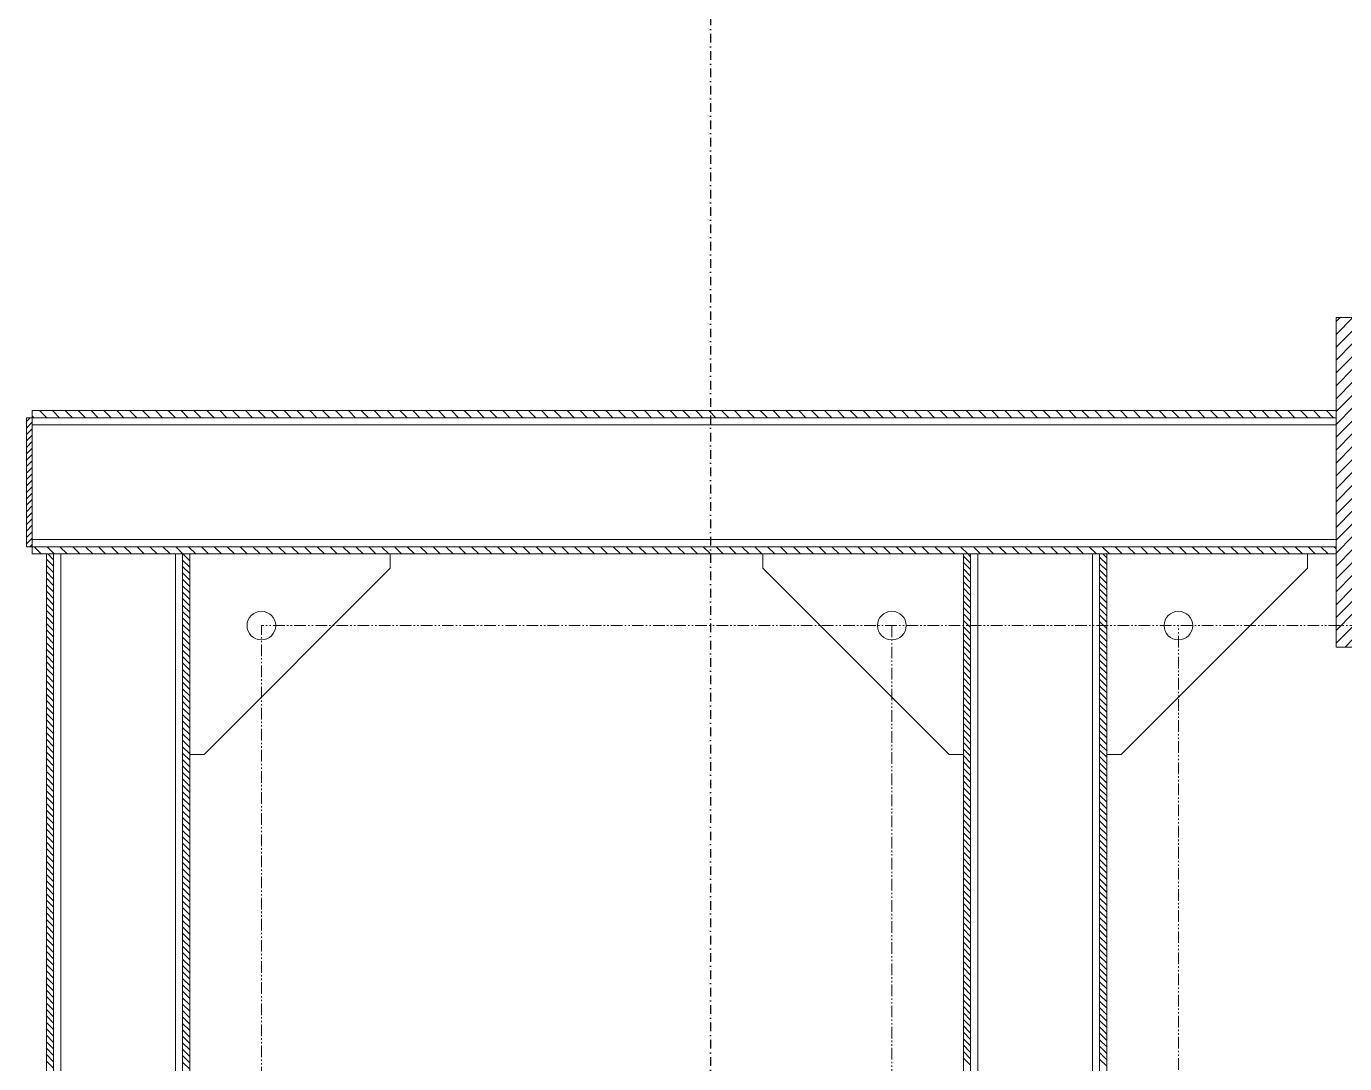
# Model space of a CAD drawing. Header units: millimetres. Extents: x 2179 to 44859, y 3478 to 159868.
# Drawn here: x 21592 to 22512, y 128951 to 129675 of the extents above; entities that cross this region are included whole.
import ezdxf

# ---------------------------------------------------------------- set-up
doc = ezdxf.new("R2010")
doc.units = ezdxf.units.MM
doc.linetypes.add('1_Čerchovaná 6_0mm', pattern=[12, 6, -3, 0, -3])
doc.linetypes.add('IMPORT-PHANTOM2', pattern=[14.732, 8.128, -1.524, 1.016, -1.524, 1.016, -1.524])
for name, color, linetype, lineweight in [('0-1', 7, 'IMPORT-PHANTOM2', 9), ('0-2', 7, 'Continuous', 9), ('2966-1_navrh dispozice stroju-HK_dwg-1', 7, 'Continuous', 9)]:
    doc.layers.add(name, color=color, linetype=linetype, lineweight=lineweight)
doc.layers.add('S-GRID-1', color=9, linetype='1_Čerchovaná 6_0mm', lineweight=25, true_color=0x808080)

# ---------------------------------------------------------------- blocks, each defined once
blk = doc.blocks.new('2966-1_navrh dispozice stroju-HK_dwg__X1369-902944-1NP _ stroje - KOTVÍCÍ BODY')
at = {"layer": '0-2'}
for p, q in [((-6368.3, 6351.33), (-6363.3, 6356.33)), ((-6368.3, 6342.35), (-6363.3, 6347.35)), ((-6368.3, 6333.37), (-6363.3, 6338.37)), ((-6368.3, 6324.39), (-6363.3, 6329.39)), ((-6368.3, 6315.41), (-6363.3, 6320.41)), ((-6368.3, 6306.43), (-6363.3, 6311.43)), ((-6368.3, 6297.45), (-6363.3, 6302.45)), ((-6368.3, 6288.47), (-6363.3, 6293.47)), ((-6368.3, 6279.49), (-6363.3, 6284.49)), ((-6368.3, 6270.51), (-6363.3, 6275.51)), ((-6368.3, 6261.53), (-6363.3, 6266.53)), ((-6368.3, 6252.55), (-6363.3, 6257.55)), ((-6368.3, 6243.57), (-6363.3, 6248.57)), ((-6368.3, 6234.59), (-6363.3, 6239.59)), ((-6368.3, 6225.61), (-6363.3, 6230.61)), ((-6368.3, 6216.63), (-6363.3, 6221.63)), ((-6368.3, 6207.65), (-6363.3, 6212.65)), ((-6368.3, 6198.67), (-6363.3, 6203.67)), ((-6368.3, 6189.69), (-6363.3, 6194.69)), ((-6368.3, 6180.71), (-6363.3, 6185.71)), ((-6368.3, 6171.73), (-6363.3, 6176.73)), ((-6368.3, 6162.75), (-6363.3, 6167.75)), ((-6368.3, 6153.77), (-6363.3, 6158.77)), ((-6368.3, 6144.79), (-6363.3, 6149.79)), ((-6368.3, 6135.81), (-6363.3, 6140.81)), ((-6368.3, 6126.83), (-6363.3, 6131.83)), ((-6368.3, 6117.85), (-6363.3, 6122.85)), ((-6368.3, 6108.87), (-6363.3, 6113.87)), ((-6368.3, 6099.89), (-6363.3, 6104.89)), ((-6368.3, 6090.91), (-6363.3, 6095.91)), ((-6368.3, 6081.93), (-6363.3, 6086.93)), ((-6368.3, 6072.95), (-6363.3, 6077.95)), ((-6368.3, 6063.97), (-6363.3, 6068.97)), ((-6368.3, 6054.99), (-6363.3, 6059.99)), ((-6368.3, 6046.01), (-6363.3, 6051.01)), ((-6368.3, 6037.02), (-6363.3, 6042.02)), ((-6368.3, 6028.04), (-6363.3, 6033.04)), ((-6368.3, 6019.06), (-6363.3, 6024.06)), ((-6368.3, 6010.08), (-6363.3, 6015.08)), ((-6368.3, 6001.1), (-6363.3, 6006.1)), ((-6368.3, 5992.12), (-6363.3, 5997.12)), ((-6368.3, 5983.14), (-6363.3, 5988.14)), ((-6368.3, 5974.16), (-6363.3, 5979.16)), ((-6368.3, 5965.18), (-6363.3, 5970.18)), ((-6368.3, 5956.2), (-6363.3, 5961.2)), ((-6368.3, 5947.22), (-6363.3, 5952.22)), ((-6368.3, 5938.24), (-6363.3, 5943.24)), ((-6368.3, 5929.26), (-6363.3, 5934.26)), ((-6368.3, 5920.28), (-6363.3, 5925.28)), ((-6368.3, 5911.3), (-6363.3, 5916.3)), ((-6368.3, 5902.32), (-6363.3, 5907.32)), ((-6368.3, 5893.34), (-6363.3, 5898.34)), ((-6368.3, 5884.36), (-6363.3, 5889.36)), ((-6368.3, 5875.38), (-6363.3, 5880.38)), ((-6368.3, 5866.4), (-6363.3, 5871.4)), ((-6368.3, 5857.42), (-6363.3, 5862.42)), ((-6368.3, 5848.44), (-6363.3, 5853.44)), ((-6368.3, 5839.46), (-6363.3, 5844.46)), ((-6368.3, 5830.48), (-6363.3, 5835.48)), ((-6368.3, 5821.5), (-6363.3, 5826.5)), ((-6368.3, 5812.52), (-6363.3, 5817.52)), ((-6368.3, 5803.54), (-6363.3, 5808.54)), ((-6368.3, 5794.56), (-6363.3, 5799.56)), ((-6368.3, 5785.58), (-6363.3, 5790.58)), ((-6368.3, 5776.6), (-6363.3, 5781.6)), ((-6368.3, 5767.62), (-6363.3, 5772.62)), ((-6368.3, 5758.64), (-6363.3, 5763.64)), ((-6368.3, 5749.66), (-6363.3, 5754.66)), ((-6368.3, 5740.68), (-6363.3, 5745.68)), ((-6368.3, 5731.7), (-6363.3, 5736.7)), ((-6368.3, 5722.72), (-6363.3, 5727.72)), ((-6368.3, 5713.74), (-6363.3, 5718.74)), ((-6368.3, 5704.76), (-6363.3, 5709.76)), ((-6368.3, 5695.78), (-6363.3, 5700.78)), ((-6368.3, 5686.79), (-6363.3, 5691.79)), ((-6368.3, 5677.81), (-6363.3, 5682.81)), ((-6368.3, 5668.83), (-6363.3, 5673.83)), ((-6368.3, 5659.85), (-6363.3, 5664.85)), ((-6368.3, 5650.87), (-6363.3, 5655.87)), ((-6368.3, 5641.89), (-6363.3, 5646.89)), ((-6368.3, 5632.91), (-6363.3, 5637.91)), ((-6368.3, 5623.93), (-6363.3, 5628.93)), ((-6368.3, 5614.95), (-6363.3, 5619.95)), ((-6368.3, 5605.97), (-6363.3, 5610.97)), ((-6368.3, 5596.99), (-6363.3, 5601.99)), ((-6368.3, 5588.01), (-6363.3, 5593.01)), ((-6368.3, 5579.03), (-6363.3, 5584.03)), ((-6368.3, 5570.05), (-6363.3, 5575.05)), ((-6368.3, 5561.07), (-6363.3, 5566.07)), ((-6368.3, 5552.09), (-6363.3, 5557.09)), ((-6368.3, 5543.11), (-6363.3, 5548.11)), ((-6368.3, 5534.13), (-6363.3, 5539.13)), ((-6368.3, 5525.15), (-6363.3, 5530.15)), ((-6368.3, 5516.17), (-6363.3, 5521.17)), ((-6368.3, 5507.19), (-6363.3, 5512.19)), ((-6368.3, 5498.21), (-6363.3, 5503.21)), ((-6368.3, 5489.23), (-6363.3, 5494.23)), ((-6368.3, 5480.25), (-6363.3, 5485.25)), ((-6368.3, 5471.27), (-6363.3, 5476.27)), ((-6368.3, 5462.29), (-6363.3, 5467.29)), ((-6368.3, 5453.31), (-6363.3, 5458.31)), ((-6364.55, 5448.09), (-6363.3, 5449.33))]:
    blk.add_line(p, q, dxfattribs=at)
blk = doc.blocks.new('2966-1_navrh dispozice stroju-HK_dwg__X1370-902945-1NP _ stroje - KOTVÍCÍ BODY')
at = {"layer": '0-2'}
for p, q in [((-6273.3, 6356.53), (-6271.75, 6358.09)), ((-6273.3, 6347.55), (-6268.3, 6352.55)), ((-6273.3, 6338.57), (-6268.3, 6343.57)), ((-6273.3, 6329.59), (-6268.3, 6334.59)), ((-6273.3, 6320.61), (-6268.3, 6325.61)), ((-6273.3, 6311.63), (-6268.3, 6316.63)), ((-6273.3, 6302.65), (-6268.3, 6307.65)), ((-6273.3, 6293.67), (-6268.3, 6298.67)), ((-6273.3, 6284.69), (-6268.3, 6289.69)), ((-6273.3, 6275.71), (-6268.3, 6280.71)), ((-6273.3, 6266.73), (-6268.3, 6271.73)), ((-6273.3, 6257.75), (-6268.3, 6262.75)), ((-6273.3, 6248.77), (-6268.3, 6253.77)), ((-6273.3, 6239.79), (-6268.3, 6244.79)), ((-6273.3, 6230.81), (-6268.3, 6235.81)), ((-6273.3, 6221.83), (-6268.3, 6226.83)), ((-6273.3, 6212.85), (-6268.3, 6217.85)), ((-6273.3, 6203.87), (-6268.3, 6208.87)), ((-6273.3, 6194.89), (-6268.3, 6199.89)), ((-6273.3, 6185.91), (-6268.3, 6190.91)), ((-6273.3, 6176.93), (-6268.3, 6181.93)), ((-6273.3, 6167.95), (-6268.3, 6172.95)), ((-6273.3, 6158.97), (-6268.3, 6163.97)), ((-6273.3, 6149.99), (-6268.3, 6154.99)), ((-6273.3, 6141.01), (-6268.3, 6146.01)), ((-6273.3, 6132.02), (-6268.3, 6137.02)), ((-6273.3, 6123.04), (-6268.3, 6128.04)), ((-6273.3, 6114.06), (-6268.3, 6119.06)), ((-6273.3, 6105.08), (-6268.3, 6110.08)), ((-6273.3, 6096.1), (-6268.3, 6101.1)), ((-6273.3, 6087.12), (-6268.3, 6092.12)), ((-6273.3, 6078.14), (-6268.3, 6083.14)), ((-6273.3, 6069.16), (-6268.3, 6074.16)), ((-6273.3, 6060.18), (-6268.3, 6065.18)), ((-6273.3, 6051.2), (-6268.3, 6056.2)), ((-6273.3, 6042.22), (-6268.3, 6047.22)), ((-6273.3, 6033.24), (-6268.3, 6038.24)), ((-6273.3, 6024.26), (-6268.3, 6029.26)), ((-6273.3, 6015.28), (-6268.3, 6020.28)), ((-6273.3, 6006.3), (-6268.3, 6011.3)), ((-6273.3, 5997.32), (-6268.3, 6002.32)), ((-6273.3, 5988.34), (-6268.3, 5993.34)), ((-6273.3, 5979.36), (-6268.3, 5984.36)), ((-6273.3, 5970.38), (-6268.3, 5975.38)), ((-6273.3, 5961.4), (-6268.3, 5966.4)), ((-6273.3, 5952.42), (-6268.3, 5957.42)), ((-6273.3, 5943.44), (-6268.3, 5948.44)), ((-6273.3, 5934.46), (-6268.3, 5939.46)), ((-6273.3, 5925.48), (-6268.3, 5930.48)), ((-6273.3, 5916.5), (-6268.3, 5921.5)), ((-6273.3, 5907.52), (-6268.3, 5912.52)), ((-6273.3, 5898.54), (-6268.3, 5903.54)), ((-6273.3, 5889.56), (-6268.3, 5894.56)), ((-6273.3, 5880.58), (-6268.3, 5885.58)), ((-6273.3, 5871.6), (-6268.3, 5876.6)), ((-6273.3, 5862.62), (-6268.3, 5867.62)), ((-6273.3, 5853.64), (-6268.3, 5858.64)), ((-6273.3, 5844.66), (-6268.3, 5849.66)), ((-6273.3, 5835.68), (-6268.3, 5840.68)), ((-6273.3, 5826.7), (-6268.3, 5831.7)), ((-6273.3, 5817.72), (-6268.3, 5822.72)), ((-6273.3, 5808.74), (-6268.3, 5813.74)), ((-6273.3, 5799.76), (-6268.3, 5804.76)), ((-6273.3, 5790.78), (-6268.3, 5795.78)), ((-6273.3, 5781.79), (-6268.3, 5786.79)), ((-6273.3, 5772.81), (-6268.3, 5777.81)), ((-6273.3, 5763.83), (-6268.3, 5768.83)), ((-6273.3, 5754.85), (-6268.3, 5759.85)), ((-6273.3, 5745.87), (-6268.3, 5750.87)), ((-6273.3, 5736.89), (-6268.3, 5741.89)), ((-6273.3, 5727.91), (-6268.3, 5732.91)), ((-6273.3, 5718.93), (-6268.3, 5723.93)), ((-6273.3, 5709.95), (-6268.3, 5714.95)), ((-6273.3, 5700.97), (-6268.3, 5705.97)), ((-6273.3, 5691.99), (-6268.3, 5696.99)), ((-6273.3, 5683.01), (-6268.3, 5688.01)), ((-6273.3, 5674.03), (-6268.3, 5679.03)), ((-6273.3, 5665.05), (-6268.3, 5670.05)), ((-6273.3, 5656.07), (-6268.3, 5661.07)), ((-6273.3, 5647.09), (-6268.3, 5652.09)), ((-6273.3, 5638.11), (-6268.3, 5643.11)), ((-6273.3, 5629.13), (-6268.3, 5634.13)), ((-6273.3, 5620.15), (-6268.3, 5625.15)), ((-6273.3, 5611.17), (-6268.3, 5616.17)), ((-6273.3, 5602.19), (-6268.3, 5607.19)), ((-6273.3, 5593.21), (-6268.3, 5598.21)), ((-6273.3, 5584.23), (-6268.3, 5589.23)), ((-6273.3, 5575.25), (-6268.3, 5580.25)), ((-6273.3, 5566.27), (-6268.3, 5571.27)), ((-6273.3, 5557.29), (-6268.3, 5562.29)), ((-6273.3, 5548.31), (-6268.3, 5553.31)), ((-6273.3, 5539.33), (-6268.3, 5544.33)), ((-6273.3, 5530.35), (-6268.3, 5535.35)), ((-6273.3, 5521.37), (-6268.3, 5526.37)), ((-6273.3, 5512.39), (-6268.3, 5517.39)), ((-6273.3, 5503.41), (-6268.3, 5508.41)), ((-6273.3, 5494.43), (-6268.3, 5499.43)), ((-6273.3, 5485.45), (-6268.3, 5490.45)), ((-6273.3, 5476.47), (-6268.3, 5481.47)), ((-6273.3, 5467.49), (-6268.3, 5472.49)), ((-6273.3, 5458.51), (-6268.3, 5463.51)), ((-6273.3, 5449.53), (-6268.3, 5454.53))]:
    blk.add_line(p, q, dxfattribs=at)
blk = doc.blocks.new('2966-1_navrh dispozice stroju-HK_dwg__X1373-902948-1NP _ stroje - KOTVÍCÍ BODY')
at = {"layer": '0-2'}
for p, q in [((-6268.3, 5459.02), (-6264.23, 5463.09)), ((-6264.74, 5458.09), (-6259.74, 5463.09)), ((-6260.25, 5458.09), (-6255.25, 5463.09)), ((-6255.76, 5458.09), (-6250.76, 5463.09)), ((-6251.27, 5458.09), (-6246.27, 5463.09)), ((-6246.78, 5458.09), (-6241.78, 5463.09)), ((-6242.29, 5458.09), (-6237.29, 5463.09)), ((-6237.8, 5458.09), (-6232.8, 5463.09)), ((-6233.31, 5458.09), (-6228.31, 5463.09)), ((-6228.82, 5458.09), (-6223.82, 5463.09)), ((-6224.33, 5458.09), (-6219.33, 5463.09)), ((-6219.84, 5458.09), (-6214.84, 5463.09)), ((-6215.35, 5458.09), (-6210.35, 5463.09)), ((-6210.86, 5458.09), (-6205.86, 5463.09)), ((-6206.37, 5458.09), (-6201.37, 5463.09)), ((-6201.88, 5458.09), (-6196.88, 5463.09)), ((-6197.39, 5458.09), (-6192.39, 5463.09)), ((-6192.9, 5458.09), (-6187.9, 5463.09)), ((-6188.41, 5458.09), (-6183.41, 5463.09)), ((-6183.92, 5458.09), (-6178.92, 5463.09)), ((-6179.43, 5458.09), (-6174.43, 5463.09)), ((-6174.94, 5458.09), (-6169.94, 5463.09)), ((-6170.45, 5458.09), (-6165.45, 5463.09)), ((-6165.96, 5458.09), (-6160.96, 5463.09)), ((-6161.47, 5458.09), (-6156.47, 5463.09)), ((-6156.98, 5458.09), (-6151.98, 5463.09)), ((-6152.49, 5458.09), (-6147.49, 5463.09)), ((-6148, 5458.09), (-6143, 5463.09)), ((-6143.51, 5458.09), (-6138.51, 5463.09)), ((-6139.02, 5458.09), (-6134.02, 5463.09)), ((-6134.53, 5458.09), (-6129.53, 5463.09)), ((-6130.04, 5458.09), (-6125.04, 5463.09)), ((-6125.55, 5458.09), (-6120.55, 5463.09)), ((-6121.06, 5458.09), (-6116.06, 5463.09)), ((-6116.57, 5458.09), (-6111.57, 5463.09)), ((-6112.08, 5458.09), (-6107.08, 5463.09)), ((-6107.59, 5458.09), (-6102.59, 5463.09)), ((-6103.1, 5458.09), (-6098.1, 5463.09)), ((-6098.61, 5458.09), (-6093.61, 5463.09)), ((-6094.12, 5458.09), (-6089.12, 5463.09)), ((-6089.63, 5458.09), (-6084.63, 5463.09)), ((-6085.14, 5458.09), (-6080.14, 5463.09)), ((-6080.65, 5458.09), (-6075.65, 5463.09)), ((-6076.16, 5458.09), (-6071.16, 5463.09)), ((-6071.67, 5458.09), (-6066.67, 5463.09)), ((-6067.18, 5458.09), (-6062.18, 5463.09)), ((-6062.69, 5458.09), (-6057.69, 5463.09)), ((-6058.2, 5458.09), (-6053.2, 5463.09)), ((-6053.71, 5458.09), (-6048.71, 5463.09)), ((-6049.22, 5458.09), (-6044.22, 5463.09)), ((-6044.73, 5458.09), (-6039.73, 5463.09)), ((-6040.24, 5458.09), (-6035.24, 5463.09)), ((-6035.75, 5458.09), (-6030.75, 5463.09)), ((-6031.26, 5458.09), (-6026.26, 5463.09)), ((-6026.77, 5458.09), (-6021.77, 5463.09)), ((-6022.28, 5458.09), (-6017.28, 5463.09)), ((-6017.79, 5458.09), (-6012.79, 5463.09)), ((-6013.3, 5458.09), (-6008.3, 5463.09)), ((-6008.81, 5458.09), (-6003.81, 5463.09)), ((-6004.32, 5458.09), (-5999.32, 5463.09)), ((-5999.83, 5458.09), (-5994.83, 5463.09)), ((-5995.34, 5458.09), (-5990.34, 5463.09)), ((-5990.85, 5458.09), (-5985.85, 5463.09)), ((-5986.36, 5458.09), (-5981.36, 5463.09)), ((-5981.87, 5458.09), (-5976.87, 5463.09)), ((-5977.38, 5458.09), (-5972.38, 5463.09)), ((-5972.89, 5458.09), (-5967.89, 5463.09)), ((-5968.4, 5458.09), (-5963.4, 5463.09)), ((-5963.91, 5458.09), (-5958.91, 5463.09)), ((-5959.42, 5458.09), (-5954.42, 5463.09)), ((-5954.93, 5458.09), (-5949.93, 5463.09)), ((-5950.43, 5458.09), (-5945.43, 5463.09)), ((-5945.94, 5458.09), (-5940.94, 5463.09)), ((-5941.45, 5458.09), (-5936.45, 5463.09)), ((-5936.96, 5458.09), (-5931.96, 5463.09)), ((-5932.47, 5458.09), (-5927.47, 5463.09)), ((-5927.98, 5458.09), (-5922.98, 5463.09)), ((-5923.49, 5458.09), (-5918.49, 5463.09)), ((-5919, 5458.09), (-5914, 5463.09)), ((-5914.51, 5458.09), (-5909.51, 5463.09))]:
    blk.add_line(p, q, dxfattribs=at)
blk = doc.blocks.new('2966-1_navrh dispozice stroju-HK_dwg__X1374-902949-1NP _ stroje - KOTVÍCÍ BODY')
at = {"layer": '0-2'}
for p, q in [((-6268.3, 5557.8), (-6268.02, 5558.09)), ((-6268.3, 5553.31), (-6263.53, 5558.09)), ((-6264.04, 5553.09), (-6259.04, 5558.09)), ((-6259.55, 5553.09), (-6254.55, 5558.09)), ((-6255.06, 5553.09), (-6250.06, 5558.09)), ((-6250.57, 5553.09), (-6245.57, 5558.09)), ((-6246.08, 5553.09), (-6241.08, 5558.09)), ((-6241.59, 5553.09), (-6236.59, 5558.09)), ((-6237.1, 5553.09), (-6232.1, 5558.09)), ((-6232.61, 5553.09), (-6227.61, 5558.09)), ((-6228.12, 5553.09), (-6223.12, 5558.09)), ((-6223.63, 5553.09), (-6218.63, 5558.09)), ((-6219.14, 5553.09), (-6214.14, 5558.09)), ((-6214.65, 5553.09), (-6209.65, 5558.09)), ((-6210.16, 5553.09), (-6205.16, 5558.09)), ((-6205.66, 5553.09), (-6200.66, 5558.09)), ((-6201.17, 5553.09), (-6196.17, 5558.09)), ((-6196.68, 5553.09), (-6191.68, 5558.09)), ((-6192.19, 5553.09), (-6187.19, 5558.09)), ((-6187.7, 5553.09), (-6182.7, 5558.09)), ((-6183.21, 5553.09), (-6178.21, 5558.09)), ((-6178.72, 5553.09), (-6173.72, 5558.09)), ((-6174.23, 5553.09), (-6169.23, 5558.09)), ((-6169.74, 5553.09), (-6164.74, 5558.09)), ((-6165.25, 5553.09), (-6160.25, 5558.09)), ((-6160.76, 5553.09), (-6155.76, 5558.09)), ((-6156.27, 5553.09), (-6151.27, 5558.09)), ((-6151.78, 5553.09), (-6146.78, 5558.09)), ((-6147.29, 5553.09), (-6142.29, 5558.09)), ((-6142.8, 5553.09), (-6137.8, 5558.09)), ((-6138.31, 5553.09), (-6133.31, 5558.09)), ((-6133.82, 5553.09), (-6128.82, 5558.09)), ((-6129.33, 5553.09), (-6124.33, 5558.09)), ((-6124.84, 5553.09), (-6119.84, 5558.09)), ((-6120.35, 5553.09), (-6115.35, 5558.09)), ((-6115.86, 5553.09), (-6110.86, 5558.09)), ((-6111.37, 5553.09), (-6106.37, 5558.09)), ((-6106.88, 5553.09), (-6101.88, 5558.09)), ((-6102.39, 5553.09), (-6097.39, 5558.09)), ((-6097.9, 5553.09), (-6092.9, 5558.09)), ((-6093.41, 5553.09), (-6088.41, 5558.09)), ((-6088.92, 5553.09), (-6083.92, 5558.09)), ((-6084.43, 5553.09), (-6079.43, 5558.09)), ((-6079.94, 5553.09), (-6074.94, 5558.09)), ((-6075.45, 5553.09), (-6070.45, 5558.09)), ((-6070.96, 5553.09), (-6065.96, 5558.09)), ((-6066.47, 5553.09), (-6061.47, 5558.09)), ((-6061.98, 5553.09), (-6056.98, 5558.09)), ((-6057.49, 5553.09), (-6052.49, 5558.09)), ((-6053, 5553.09), (-6048, 5558.09)), ((-6048.51, 5553.09), (-6043.51, 5558.09)), ((-6044.02, 5553.09), (-6039.02, 5558.09)), ((-6039.53, 5553.09), (-6034.53, 5558.09)), ((-6035.04, 5553.09), (-6030.04, 5558.09)), ((-6030.55, 5553.09), (-6025.55, 5558.09)), ((-6026.06, 5553.09), (-6021.06, 5558.09)), ((-6021.57, 5553.09), (-6016.57, 5558.09)), ((-6017.08, 5553.09), (-6012.08, 5558.09)), ((-6012.59, 5553.09), (-6007.59, 5558.09)), ((-6008.1, 5553.09), (-6003.1, 5558.09)), ((-6003.61, 5553.09), (-5998.61, 5558.09)), ((-5999.12, 5553.09), (-5994.12, 5558.09)), ((-5994.63, 5553.09), (-5989.63, 5558.09)), ((-5990.14, 5553.09), (-5985.14, 5558.09)), ((-5985.65, 5553.09), (-5980.65, 5558.09)), ((-5981.16, 5553.09), (-5976.16, 5558.09)), ((-5976.67, 5553.09), (-5971.67, 5558.09)), ((-5972.18, 5553.09), (-5967.18, 5558.09)), ((-5967.69, 5553.09), (-5962.69, 5558.09)), ((-5963.2, 5553.09), (-5958.2, 5558.09)), ((-5958.71, 5553.09), (-5953.71, 5558.09)), ((-5954.22, 5553.09), (-5949.22, 5558.09)), ((-5949.73, 5553.09), (-5944.73, 5558.09)), ((-5945.24, 5553.09), (-5940.24, 5558.09)), ((-5940.75, 5553.09), (-5935.75, 5558.09)), ((-5936.26, 5553.09), (-5931.26, 5558.09)), ((-5931.77, 5553.09), (-5926.77, 5558.09)), ((-5927.28, 5553.09), (-5922.28, 5558.09)), ((-5922.79, 5553.09), (-5917.79, 5558.09)), ((-5918.3, 5553.09), (-5913.3, 5558.09)), ((-5913.81, 5553.09), (-5908.81, 5558.09))]:
    blk.add_line(p, q, dxfattribs=at)
blk = doc.blocks.new('2966-1_navrh dispozice stroju-HK_dwg__X1375-902950-1NP _ stroje - KOTVÍCÍ BODY')
at = {"layer": '0-2'}
for p, q in [((-6268.3, 6101.1), (-6266.32, 6103.09)), ((-6266.83, 6098.09), (-6261.83, 6103.09)), ((-6262.34, 6098.09), (-6257.34, 6103.09)), ((-6257.85, 6098.09), (-6252.85, 6103.09)), ((-6253.36, 6098.09), (-6248.36, 6103.09)), ((-6248.87, 6098.09), (-6243.87, 6103.09)), ((-6244.38, 6098.09), (-6239.38, 6103.09)), ((-6239.89, 6098.09), (-6234.89, 6103.09)), ((-6235.4, 6098.09), (-6230.4, 6103.09)), ((-6230.91, 6098.09), (-6225.91, 6103.09)), ((-6226.42, 6098.09), (-6221.42, 6103.09)), ((-6221.93, 6098.09), (-6216.93, 6103.09)), ((-6217.44, 6098.09), (-6212.44, 6103.09)), ((-6212.95, 6098.09), (-6207.95, 6103.09)), ((-6208.46, 6098.09), (-6203.46, 6103.09)), ((-6203.97, 6098.09), (-6198.97, 6103.09)), ((-6199.48, 6098.09), (-6194.48, 6103.09)), ((-6194.99, 6098.09), (-6189.99, 6103.09)), ((-6190.5, 6098.09), (-6185.5, 6103.09)), ((-6186.01, 6098.09), (-6181.01, 6103.09)), ((-6181.52, 6098.09), (-6176.52, 6103.09)), ((-6177.03, 6098.09), (-6172.03, 6103.09)), ((-6172.54, 6098.09), (-6167.54, 6103.09)), ((-6168.05, 6098.09), (-6163.05, 6103.09)), ((-6163.56, 6098.09), (-6158.56, 6103.09)), ((-6159.07, 6098.09), (-6154.07, 6103.09)), ((-6154.58, 6098.09), (-6149.58, 6103.09)), ((-6150.09, 6098.09), (-6145.09, 6103.09)), ((-6145.6, 6098.09), (-6140.6, 6103.09)), ((-6141.11, 6098.09), (-6136.11, 6103.09)), ((-6136.62, 6098.09), (-6131.62, 6103.09)), ((-6132.13, 6098.09), (-6127.13, 6103.09)), ((-6127.64, 6098.09), (-6122.64, 6103.09)), ((-6123.15, 6098.09), (-6118.15, 6103.09)), ((-6118.66, 6098.09), (-6113.66, 6103.09)), ((-6114.17, 6098.09), (-6109.17, 6103.09)), ((-6109.68, 6098.09), (-6104.68, 6103.09)), ((-6105.19, 6098.09), (-6100.19, 6103.09)), ((-6100.7, 6098.09), (-6095.7, 6103.09)), ((-6096.21, 6098.09), (-6091.21, 6103.09)), ((-6091.72, 6098.09), (-6086.72, 6103.09)), ((-6087.23, 6098.09), (-6082.23, 6103.09)), ((-6082.74, 6098.09), (-6077.74, 6103.09)), ((-6078.25, 6098.09), (-6073.25, 6103.09)), ((-6073.76, 6098.09), (-6068.76, 6103.09)), ((-6069.27, 6098.09), (-6064.27, 6103.09)), ((-6064.78, 6098.09), (-6059.78, 6103.09)), ((-6060.29, 6098.09), (-6055.29, 6103.09)), ((-6055.8, 6098.09), (-6050.8, 6103.09)), ((-6051.31, 6098.09), (-6046.31, 6103.09)), ((-6046.82, 6098.09), (-6041.82, 6103.09)), ((-6042.33, 6098.09), (-6037.33, 6103.09)), ((-6037.84, 6098.09), (-6032.84, 6103.09)), ((-6033.35, 6098.09), (-6028.35, 6103.09)), ((-6028.86, 6098.09), (-6023.86, 6103.09)), ((-6024.37, 6098.09), (-6019.37, 6103.09)), ((-6019.88, 6098.09), (-6014.88, 6103.09)), ((-6015.39, 6098.09), (-6010.39, 6103.09)), ((-6010.89, 6098.09), (-6005.89, 6103.09)), ((-6006.4, 6098.09), (-6001.4, 6103.09)), ((-6001.91, 6098.09), (-5996.91, 6103.09)), ((-5997.42, 6098.09), (-5992.42, 6103.09)), ((-5992.93, 6098.09), (-5987.93, 6103.09)), ((-5988.44, 6098.09), (-5983.44, 6103.09)), ((-5983.95, 6098.09), (-5978.95, 6103.09)), ((-5979.46, 6098.09), (-5974.46, 6103.09)), ((-5974.97, 6098.09), (-5969.97, 6103.09)), ((-5970.48, 6098.09), (-5965.48, 6103.09)), ((-5965.99, 6098.09), (-5960.99, 6103.09)), ((-5961.5, 6098.09), (-5956.5, 6103.09)), ((-5957.01, 6098.09), (-5952.01, 6103.09)), ((-5952.52, 6098.09), (-5947.52, 6103.09)), ((-5948.03, 6098.09), (-5943.03, 6103.09)), ((-5943.54, 6098.09), (-5938.54, 6103.09)), ((-5939.05, 6098.09), (-5934.05, 6103.09)), ((-5934.56, 6098.09), (-5929.56, 6103.09)), ((-5930.07, 6098.09), (-5925.07, 6103.09)), ((-5925.58, 6098.09), (-5920.58, 6103.09)), ((-5921.09, 6098.09), (-5916.09, 6103.09)), ((-5916.6, 6098.09), (-5911.6, 6103.09))]:
    blk.add_line(p, q, dxfattribs=at)
blk = doc.blocks.new('2966-1_navrh dispozice stroju-HK_dwg__X1376-902951-1NP _ stroje - KOTVÍCÍ BODY')
at = {"layer": '0-2'}
for p, q in [((-6268.3, 6195.4), (-6265.62, 6198.09)), ((-6266.12, 6193.09), (-6261.12, 6198.09)), ((-6261.63, 6193.09), (-6256.63, 6198.09)), ((-6257.14, 6193.09), (-6252.14, 6198.09)), ((-6252.65, 6193.09), (-6247.65, 6198.09)), ((-6248.16, 6193.09), (-6243.16, 6198.09)), ((-6243.67, 6193.09), (-6238.67, 6198.09)), ((-6239.18, 6193.09), (-6234.18, 6198.09)), ((-6234.69, 6193.09), (-6229.69, 6198.09)), ((-6230.2, 6193.09), (-6225.2, 6198.09)), ((-6225.71, 6193.09), (-6220.71, 6198.09)), ((-6221.22, 6193.09), (-6216.22, 6198.09)), ((-6216.73, 6193.09), (-6211.73, 6198.09)), ((-6212.24, 6193.09), (-6207.24, 6198.09)), ((-6207.75, 6193.09), (-6202.75, 6198.09)), ((-6203.26, 6193.09), (-6198.26, 6198.09)), ((-6198.77, 6193.09), (-6193.77, 6198.09)), ((-6194.28, 6193.09), (-6189.28, 6198.09)), ((-6189.79, 6193.09), (-6184.79, 6198.09)), ((-6185.3, 6193.09), (-6180.3, 6198.09)), ((-6180.81, 6193.09), (-6175.81, 6198.09)), ((-6176.32, 6193.09), (-6171.32, 6198.09)), ((-6171.83, 6193.09), (-6166.83, 6198.09)), ((-6167.34, 6193.09), (-6162.34, 6198.09)), ((-6162.85, 6193.09), (-6157.85, 6198.09)), ((-6158.36, 6193.09), (-6153.36, 6198.09)), ((-6153.87, 6193.09), (-6148.87, 6198.09)), ((-6149.38, 6193.09), (-6144.38, 6198.09)), ((-6144.89, 6193.09), (-6139.89, 6198.09)), ((-6140.4, 6193.09), (-6135.4, 6198.09)), ((-6135.91, 6193.09), (-6130.91, 6198.09)), ((-6131.42, 6193.09), (-6126.42, 6198.09)), ((-6126.93, 6193.09), (-6121.93, 6198.09)), ((-6122.44, 6193.09), (-6117.44, 6198.09)), ((-6117.95, 6193.09), (-6112.95, 6198.09)), ((-6113.46, 6193.09), (-6108.46, 6198.09)), ((-6108.97, 6193.09), (-6103.97, 6198.09)), ((-6104.48, 6193.09), (-6099.48, 6198.09)), ((-6099.99, 6193.09), (-6094.99, 6198.09)), ((-6095.5, 6193.09), (-6090.5, 6198.09)), ((-6091.01, 6193.09), (-6086.01, 6198.09)), ((-6086.52, 6193.09), (-6081.52, 6198.09)), ((-6082.03, 6193.09), (-6077.03, 6198.09)), ((-6077.54, 6193.09), (-6072.54, 6198.09)), ((-6073.05, 6193.09), (-6068.05, 6198.09)), ((-6068.56, 6193.09), (-6063.56, 6198.09)), ((-6064.07, 6193.09), (-6059.07, 6198.09)), ((-6059.58, 6193.09), (-6054.58, 6198.09)), ((-6055.09, 6193.09), (-6050.09, 6198.09)), ((-6050.6, 6193.09), (-6045.6, 6198.09)), ((-6046.11, 6193.09), (-6041.11, 6198.09)), ((-6041.62, 6193.09), (-6036.62, 6198.09)), ((-6037.13, 6193.09), (-6032.13, 6198.09)), ((-6032.64, 6193.09), (-6027.64, 6198.09)), ((-6028.15, 6193.09), (-6023.15, 6198.09)), ((-6023.66, 6193.09), (-6018.66, 6198.09)), ((-6019.17, 6193.09), (-6014.17, 6198.09)), ((-6014.68, 6193.09), (-6009.68, 6198.09)), ((-6010.19, 6193.09), (-6005.19, 6198.09)), ((-6005.7, 6193.09), (-6000.7, 6198.09)), ((-6001.21, 6193.09), (-5996.21, 6198.09)), ((-5996.72, 6193.09), (-5991.72, 6198.09)), ((-5992.23, 6193.09), (-5987.23, 6198.09)), ((-5987.74, 6193.09), (-5982.74, 6198.09)), ((-5983.25, 6193.09), (-5978.25, 6198.09)), ((-5978.76, 6193.09), (-5973.76, 6198.09)), ((-5974.27, 6193.09), (-5969.27, 6198.09)), ((-5969.78, 6193.09), (-5964.78, 6198.09)), ((-5965.29, 6193.09), (-5960.29, 6198.09)), ((-5960.8, 6193.09), (-5955.8, 6198.09)), ((-5956.31, 6193.09), (-5951.31, 6198.09)), ((-5951.82, 6193.09), (-5946.82, 6198.09)), ((-5947.33, 6193.09), (-5942.33, 6198.09)), ((-5942.84, 6193.09), (-5937.84, 6198.09)), ((-5938.35, 6193.09), (-5933.35, 6198.09)), ((-5933.86, 6193.09), (-5928.86, 6198.09)), ((-5929.37, 6193.09), (-5924.37, 6198.09)), ((-5924.88, 6193.09), (-5919.88, 6198.09)), ((-5920.39, 6193.09), (-5915.39, 6198.09)), ((-5915.89, 6193.09), (-5910.89, 6198.09))]:
    blk.add_line(p, q, dxfattribs=at)
blk = doc.blocks.new('2966-1_navrh dispozice stroju-HK_dwg__X1378-902953-1NP _ stroje - KOTVÍCÍ BODY')
at = {"layer": '0-2'}
for p, q in [((-6360.59, 5444.09), (-6363.3, 5446.8)), ((-6356.1, 5444.09), (-6360.1, 5448.09)), ((-6351.61, 5444.09), (-6355.61, 5448.09)), ((-6347.12, 5444.09), (-6351.12, 5448.09)), ((-6342.63, 5444.09), (-6346.63, 5448.09)), ((-6338.14, 5444.09), (-6342.14, 5448.09)), ((-6333.65, 5444.09), (-6337.65, 5448.09)), ((-6329.16, 5444.09), (-6333.16, 5448.09)), ((-6324.67, 5444.09), (-6328.67, 5448.09)), ((-6320.18, 5444.09), (-6324.18, 5448.09)), ((-6315.69, 5444.09), (-6319.69, 5448.09)), ((-6311.2, 5444.09), (-6315.2, 5448.09)), ((-6306.71, 5444.09), (-6310.71, 5448.09)), ((-6302.22, 5444.09), (-6306.22, 5448.09)), ((-6297.73, 5444.09), (-6301.73, 5448.09)), ((-6293.24, 5444.09), (-6297.24, 5448.09)), ((-6288.75, 5444.09), (-6292.75, 5448.09)), ((-6284.26, 5444.09), (-6288.26, 5448.09)), ((-6279.77, 5444.09), (-6283.77, 5448.09)), ((-6275.28, 5444.09), (-6279.28, 5448.09)), ((-6273.3, 5446.6), (-6274.79, 5448.09))]:
    blk.add_line(p, q, dxfattribs=at)
blk = doc.blocks.new('2966-1_navrh dispozice stroju-HK_dwg__X1380-902955-1NP _ stroje - KOTVÍCÍ BODY')
at = {"layer": '0-2'}
for p, q in [((-6421.47, 6358.09), (-6433.3, 6369.92)), ((-6412.49, 6358.09), (-6424.49, 6370.09)), ((-6403.51, 6358.09), (-6415.51, 6370.09)), ((-6394.53, 6358.09), (-6406.53, 6370.09)), ((-6385.55, 6358.09), (-6397.55, 6370.09)), ((-6376.57, 6358.09), (-6388.57, 6370.09)), ((-6367.59, 6358.09), (-6379.59, 6370.09)), ((-6358.61, 6358.09), (-6370.61, 6370.09)), ((-6349.63, 6358.09), (-6361.63, 6370.09)), ((-6340.65, 6358.09), (-6352.65, 6370.09)), ((-6331.67, 6358.09), (-6343.67, 6370.09)), ((-6322.68, 6358.09), (-6334.68, 6370.09)), ((-6313.7, 6358.09), (-6325.7, 6370.09)), ((-6304.72, 6358.09), (-6316.72, 6370.09)), ((-6295.74, 6358.09), (-6307.74, 6370.09)), ((-6286.76, 6358.09), (-6298.76, 6370.09)), ((-6277.78, 6358.09), (-6289.78, 6370.09)), ((-6268.8, 6358.09), (-6280.8, 6370.09)), ((-6259.82, 6358.09), (-6271.82, 6370.09)), ((-6250.84, 6358.09), (-6262.84, 6370.09)), ((-6241.86, 6358.09), (-6253.86, 6370.09)), ((-6232.88, 6358.09), (-6244.88, 6370.09)), ((-6223.9, 6358.09), (-6235.9, 6370.09)), ((-6214.92, 6358.09), (-6226.92, 6370.09)), ((-6205.94, 6358.09), (-6217.94, 6370.09)), ((-6203.3, 6364.43), (-6208.96, 6370.09)), ((-6430.45, 6358.09), (-6433.3, 6360.94))]:
    blk.add_line(p, q, dxfattribs=at)
blk = doc.blocks.new('2966-1_navrh dispozice stroju-HK_dwg-867852-1NP _ stroje - KOTVÍCÍ BODY')
at = {"layer": '0-1'}
for p, q in [((-910.67, 7837.43), (-2110.58, 8558.7)), ((-2213.62, 8387.29), (-1013.71, 7666.02))]:
    blk.add_line(p, q, dxfattribs=at)
at = {"layer": '0-1', "flags": 128}
blk.add_lwpolyline([(-1543.87, 9501.48), (-2440.3, 8010.17), (-1240.4, 7288.9), (-343.96, 8780.21), (-1719.57, 9607.1)], dxfattribs=at)
at = {"layer": '0-2'}
for p, q in [((-2642.72, 7945.17), (-2173.9, 8725.11)), ((-2105.33, 8683.89), (-2574.16, 7903.95)), ((-2184.34, 8533.04), (-898.73, 7760.25)), ((-939.95, 7691.68), (-2225.56, 8464.47)), ((-2514.07, 7984.51), (-1228.46, 7211.72)), ((-1269.67, 7143.15), (-2555.28, 7915.94))]:
    blk.add_line(p, q, dxfattribs=at)
at = {"layer": '0-2', "flags": 128}
for points in [[(-2225.81, 8784.31), (-2232, 8774.03), (-2238.18, 8763.74), (-2041.05, 8645.25), (-2034.87, 8655.54), (-2232, 8774.03), (-2034.87, 8655.54)], [(-2059.2, 8469.48), (-2054.05, 8478.05), (-2098.49, 8656.44), (-2107.06, 8661.6)], [(-2302.84, 8335.91), (-2294.27, 8330.76), (-2115.87, 8375.2), (-2110.72, 8383.77)], [(-2388.92, 7920.95), (-2383.77, 7929.52), (-2428.22, 8107.92), (-2436.79, 8113.07)]]:
    blk.add_lwpolyline(points, dxfattribs=at)
for points in [[(-2182.47, 8730.26), (-2178.18, 8727.68), (-2647.01, 7947.74), (-2651.29, 7950.32)], [(-2101.05, 8681.31), (-2096.76, 8678.74), (-2565.59, 7898.8), (-2569.87, 7901.38)], [(-896.16, 7764.53), (-2181.77, 8537.32), (-2179.19, 8541.61), (-893.58, 7768.82)], [(-2230.71, 8455.9), (-945.1, 7683.11), (-942.52, 7687.39), (-2228.13, 8460.18)], [(-1225.88, 7216), (-2511.49, 7988.79), (-2508.91, 7993.08), (-1223.3, 7220.29)], [(-2647.01, 7947.74), (-2649.07, 7944.32), (-2571.93, 7897.95), (-2569.87, 7901.38)], [(-2560.43, 7907.37), (-1274.82, 7134.58), (-1272.25, 7138.87), (-2557.86, 7911.66)]]:
    blk.add_lwpolyline(points, close=True, dxfattribs=at)
at = {"layer": '0-2'}
for centre in [(-2110.58, 8558.7), (-2213.62, 8387.29), (-2440.3, 8010.17)]:
    blk.add_circle(centre, 10, dxfattribs=at)
at = {"rotation": 328.989640494807}
for name in ['2966-1_navrh dispozice stroju-HK_dwg__X1380-902955-1NP _ stroje - KOTVÍCÍ BODY', '2966-1_navrh dispozice stroju-HK_dwg__X1369-902944-1NP _ stroje - KOTVÍCÍ BODY', '2966-1_navrh dispozice stroju-HK_dwg__X1370-902945-1NP _ stroje - KOTVÍCÍ BODY', '2966-1_navrh dispozice stroju-HK_dwg__X1376-902951-1NP _ stroje - KOTVÍCÍ BODY', '2966-1_navrh dispozice stroju-HK_dwg__X1375-902950-1NP _ stroje - KOTVÍCÍ BODY', '2966-1_navrh dispozice stroju-HK_dwg__X1374-902949-1NP _ stroje - KOTVÍCÍ BODY', '2966-1_navrh dispozice stroju-HK_dwg__X1378-902953-1NP _ stroje - KOTVÍCÍ BODY', '2966-1_navrh dispozice stroju-HK_dwg__X1373-902948-1NP _ stroje - KOTVÍCÍ BODY']:
    blk.add_blockref(name, (0, 0), dxfattribs=at)

msp = doc.modelspace()

# ---------------------------------------------------------------- linework, layer by layer
at = {"layer": 'S-GRID-1'}
msp.add_line((22069.78, 158068.27), (22069.78, 120650.82), dxfattribs=at)

# ---------------------------------------------------------------- block references
at = {"layer": '2966-1_navrh dispozice stroju-HK_dwg-1', "rotation": 301.0103595051954}
msp.add_blockref('2966-1_navrh dispozice stroju-HK_dwg-867852-1NP _ stroje - KOTVÍCÍ BODY', (16148.33, 123038.47), dxfattribs=at)

doc.saveas('drawing.dxf')
